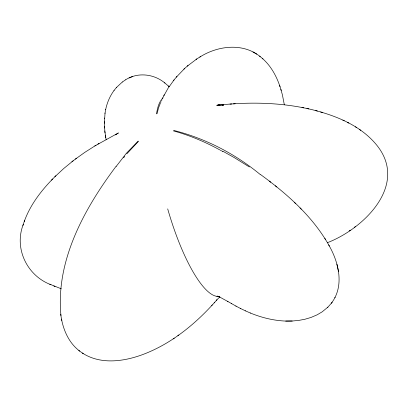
<?xml version="1.0" encoding="UTF-8"?>
<svg xmlns="http://www.w3.org/2000/svg" width="408" height="408" viewBox="0 0 408 408"><rect width="100%" height="100%" fill="white"/><g stroke="black" fill="none" stroke-linecap="round" stroke-linejoin="round"><path stroke-width="0.61" d="M104.366 123.247L105.04 113.036M104.479 118.519L104.499 118.039M104.356 122.196L104.377 121.691M156.478 113.878C157.493 108.242 158.712 102.046 162.991 97.9M105.636 109.727C107.054 102.78 109.879 96.094 114.102 90.382M104.973 113.444L105.698 109.344M157.049 113.704L158.513 107.936L160.339 103.239M23.312 224.308C13.841 248.339 27.02 275.742 50.913 284.702M24.23 221.58C30.008 205.321 40.713 191.27 52.632 179M22.919 225.491L24.613 220.427M162.119 98.95L167.979 88.383L174.073 79.886M163.807 95.594L164.2 94.814M331.347 303.251C344.658 286.059 338.783 262.171 328.715 244.953M160.63 102.653L160.925 102.097M331.939 302.522L332.189 302.114M334.851 297.733L335.116 297.299M161.537 101.041L161.854 100.547M116.209 166.408L126.378 153.286L138.164 141.086M116.173 166.189C84.329 208.565 55.483 260.809 60.965 315.557M116.479 87.46L122.374 81.993M123.65 157.733L124.695 156.417M114 90.51L116.561 87.358M176.333 77.148L184.564 68.559M173.528 80.549L176.939 76.413M126.832 153.806L138.429 141.377M250.293 312.987L250.456 313.058C261.661 317.643 273.584 320.611 285.712 321.07L292.205 321.025L298.702 320.418L304.827 319.275L310.988 317.46L317.138 314.823L322.177 311.84L327.894 307.137M327.609 307.464L331.658 302.899M82.355 353.027C100.975 365.226 125.236 361.447 144.835 353.756C173.15 342.613 197.054 322.555 216.903 299.834L216.464 300.314L219.79 296.835L219.433 297.136M211.726 305.521L212.247 304.949M214.185 302.823L214.664 302.297M54.856 176.776L63.77 168.484L73.149 160.813M51.541 180.101L55.906 175.721M125.608 79.805C137.674 71.946 154.153 73.894 164.924 83.064M187.292 66.132L196.824 58.931M183.901 69.151L188.011 65.489M115.541 134.905L116.071 134.436M75.409 159.089L84.777 152.383L95.987 145.248M71.925 161.752L76.571 158.202M115.847 134.691L118.422 132.926L94.804 145.952M327.344 242.714C364.324 228.48 409.525 183.988 375.921 144.157C359.535 124.721 334.596 115.138 310.514 109.283C280.168 102.275 248.63 101.827 217.775 105.213L219.29 105.07L216.74 105.289L219.642 105.075L218.678 105.126M354.21 227.424L355.348 226.629M349.197 230.923L350.283 230.168M173.221 338.87L174.226 338.176M177.878 335.667L178.821 335.019M122.334 82.023L125.623 79.795M199.849 57.049C217.617 45.686 243.015 42.498 260.222 56.63M196.07 59.405L200.649 56.544M97.889 144.126L99.006 143.468M129.107 77.943L132.789 76.48M230.02 104.091L231.719 103.974M233.453 103.856L235.222 103.729M217.286 105.198L221.085 104.999M220.524 105.06L223.722 105.029M285.712 321.07L292.205 321.025M223.304 105.014L221.988 104.989L223.63 105.024M216.903 296.335L219.739 296.626L218.096 296.325M301.945 107.483L303.705 107.845M306.913 108.518L308.728 108.89M173.798 130.443C205.392 138.399 235.079 153.75 260.187 174.471M173.492 130.912C189.644 135.323 205.158 141.913 219.846 149.92M315.7 110.573L317.373 111.042M320.663 111.976L322.381 112.455M61.21 288.777L49.735 284.182M217.24 296.045L219.938 297.044L218.673 296.489L227.95 301.558M240.276 308.366L245.458 310.87M245.249 310.784L250.456 313.058M53.836 285.988L55.003 286.498M342.868 120.136L344.265 120.819M347.422 122.385L348.85 123.083M227.588 301.349L236.14 306.189M235.844 306.041L240.531 308.499M222.778 151.19L234.09 157.498L249.349 166.949M220.351 150.19L221.35 150.746M221.85 151.021L222.845 151.582M256.77 54.147L252.986 51.969M231.407 303.557L231.739 303.751M355.424 126.812L356.628 127.602M359.54 129.52L360.764 130.32M60.731 314.196C62.439 328.114 68.136 342.506 79.693 351.104M260.431 174.456C287.242 193.979 313.012 216.709 329.338 246.019M78.826 350.487L83.222 353.644M269.331 181.096L270.754 182.218M275.344 185.803L276.833 186.981M262.293 58.359C270.83 65.754 276.476 76.016 280.005 86.634M259.559 56.085L262.966 58.915M168.387 86.017L169.208 86.72M164.536 82.737L168.795 86.358M294.28 202.276L295.458 203.444M300.028 207.942L301.252 209.146M324.834 238.384L325.457 239.44M280.882 89.403L282.397 94.84L284.32 104.698M279.669 85.578L281.219 90.459M338.482 271.504L336.886 264.19M104.351 122.716L104.882 131.565L105.759 137.557M105.636 136.894L106.172 139.771M61.577 319.097L61.817 320.484M104.953 132.177L105.04 132.799M105.437 135.599L105.529 136.241M104.514 127.444L104.565 128.02M104.825 130.963L104.882 131.565M104.463 126.317L104.479 126.873M217.75 296.402A102.051 27.443 74.7 0 1 167.703 208.901"/></g></svg>
